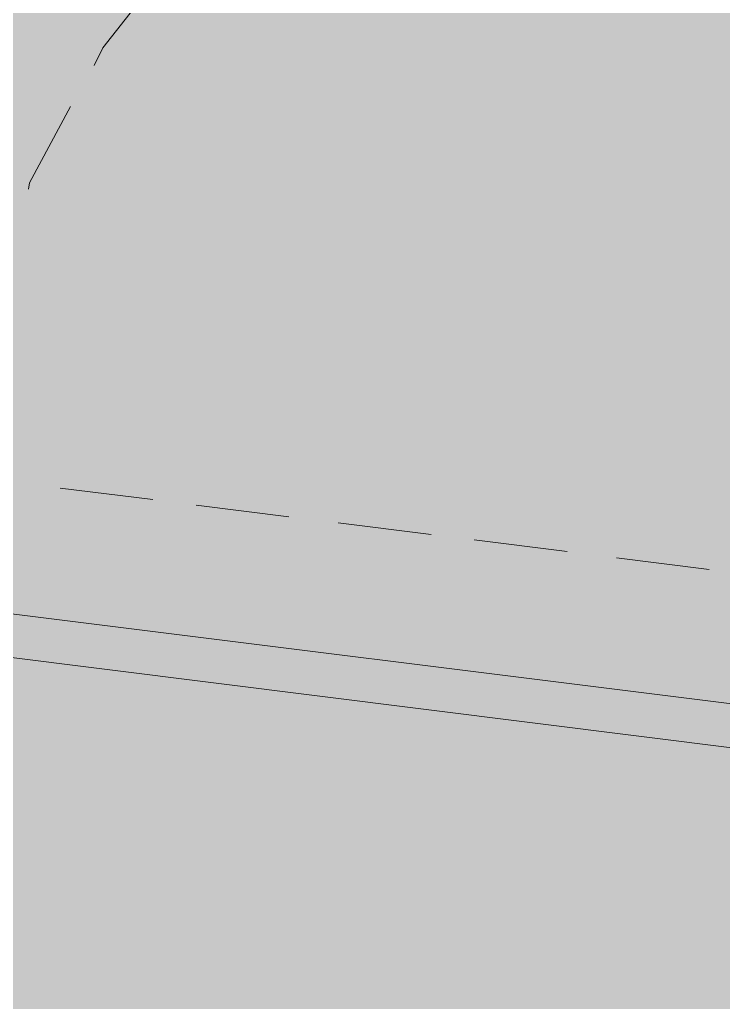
# Model space of a CAD drawing. Header units: metres. Extents: x -4 to 509425, y 7549 to 4732445.
# Drawn here: x 475989.499 to 475990.455, y 4719783.358 to 4719784.695 of the extents above; entities that cross this region are included whole.
import ezdxf

# ---------------------------------------------------------------- set-up
doc = ezdxf.new("R2010")
doc.units = ezdxf.units.M
doc.header["$LTSCALE"] = 0.01
doc.header["$MEASUREMENT"] = 0
doc.layers.get('0').update_dxf_attribs({"lineweight": 0})
doc.layers.add('_SUBESTACIÓN', color=1, linetype='Continuous')
doc.layers.add('SUBESTACION LA VID', color=253, linetype='Continuous')

# ---------------------------------------------------------------- blocks, each defined once
blk = doc.blocks.new('A$Cfff6051d')
at = {"layer": 'SUBESTACION LA VID', "lineweight": 15}
for p, q in [((475990.5646, 4719783.7518), (475986.8853, 4719784.2131)), ((475986.8779, 4719784.1543), (475990.5573, 4719783.693)), ((475989.6795, 4719784.042), (475989.5535, 4719784.0578)), ((475989.8643, 4719784.0188), (475989.7383, 4719784.0346)), ((475990.0575, 4719783.9946), (475989.9315, 4719784.0104)), ((475990.2423, 4719783.9714), (475990.1163, 4719783.9872)), ((475990.4355, 4719783.9472), (475990.3095, 4719783.963))]:
    blk.add_line(p, q, dxfattribs=at)
for points in [[(475989.6724, 4719784.734), (475989.6115, 4719784.6563), (475989.5999, 4719784.6322)], [(475989.5674, 4719784.5765), (475989.5117, 4719784.4726), (475989.5106, 4719784.4642)]]:
    blk.add_lwpolyline(points, dxfattribs=at)

msp = doc.modelspace()

# ---------------------------------------------------------------- hatches: boundary and pattern name
at = {"layer": '_SUBESTACIÓN', "transparency": 33554559}
h = msp.add_hatch(color=1, dxfattribs=at)
h.dxf.hatch_style = 1
h.paths.add_polyline_path([(475968.6399, 4719805.825), (476089.9386, 4719790.615), (476078.1686, 4719696.74), (475956.8686, 4719711.9502)])

# ---------------------------------------------------------------- block references
at = {"linetype": 'Continuous'}
msp.add_blockref('A$Cfff6051d', (0, 0), dxfattribs=at)

doc.saveas('drawing.dxf')
